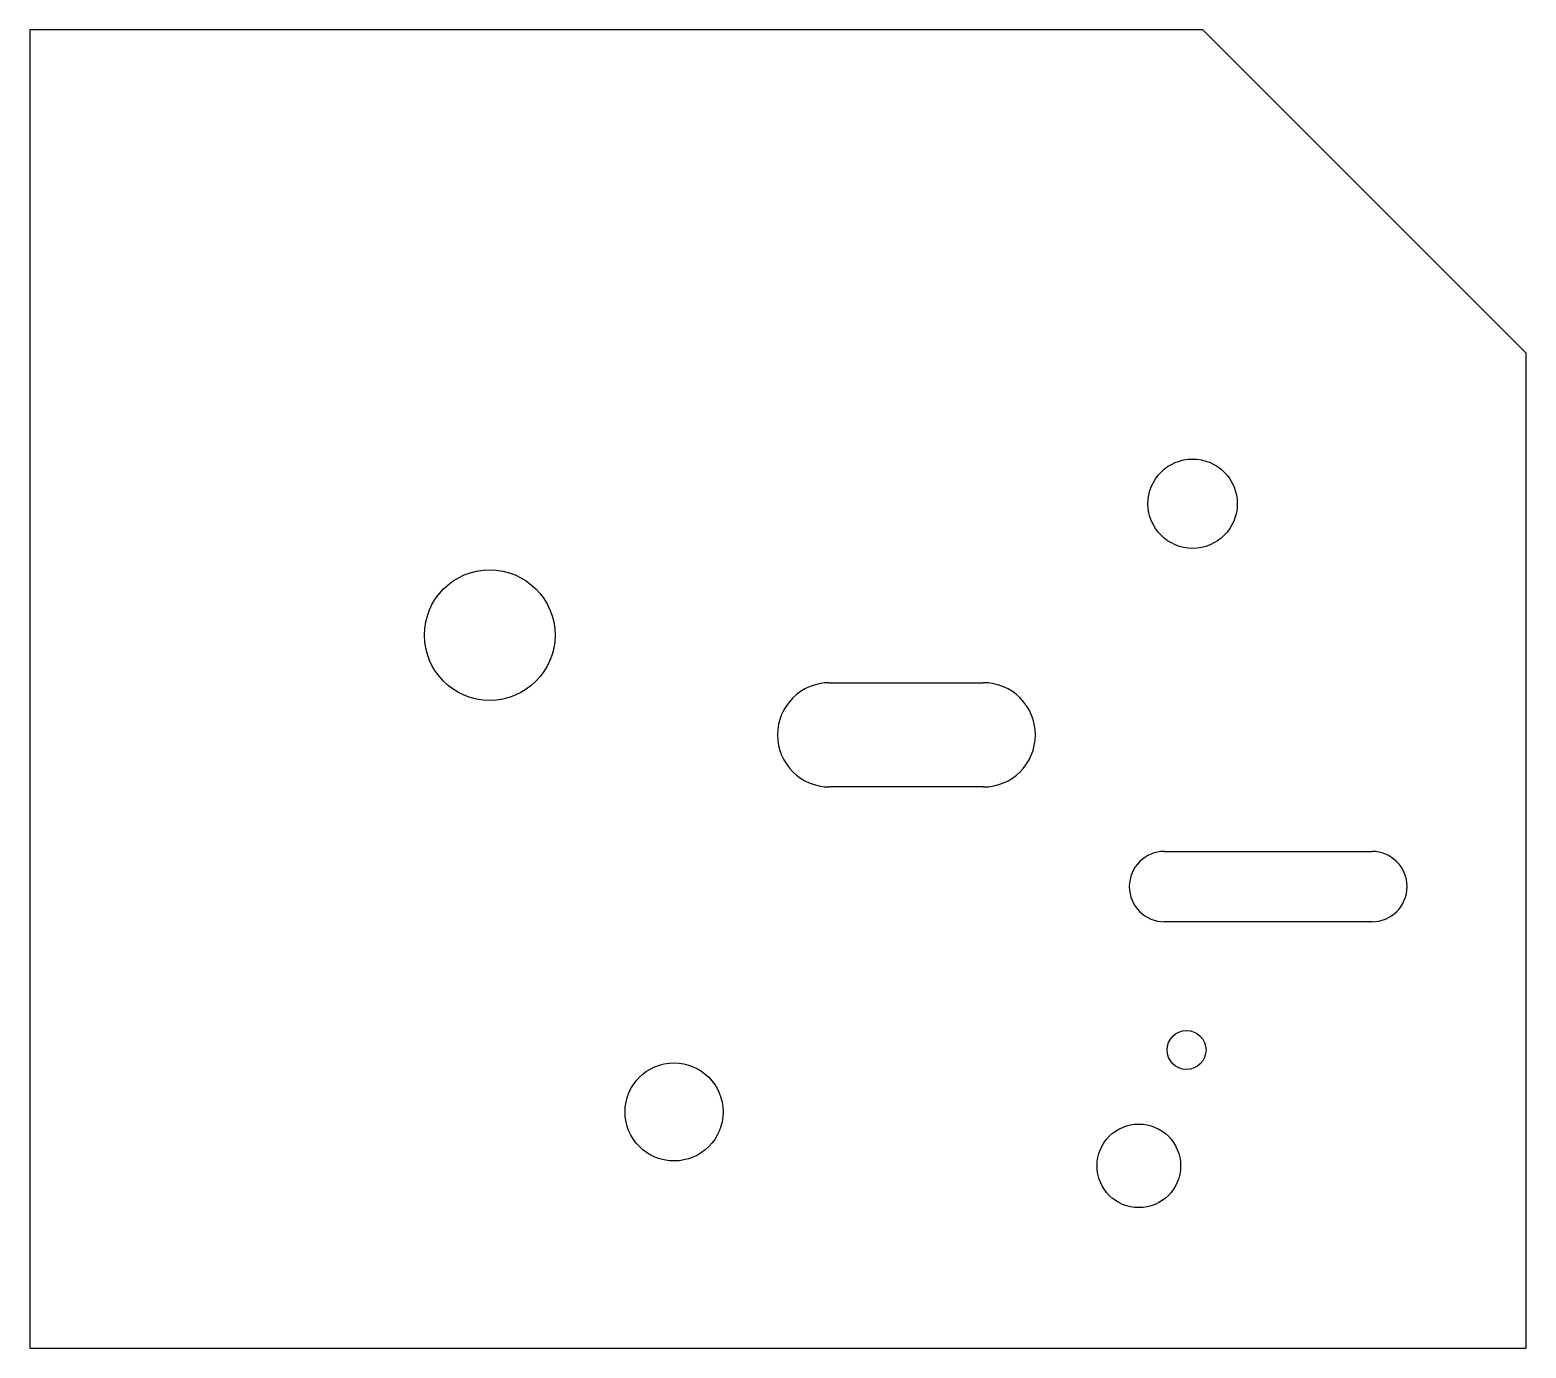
# Model space of a CAD drawing. Header units: millimetres. Extents: x 0 to 144, y 0 to 127.
import ezdxf

# ---------------------------------------------------------------- set-up
doc = ezdxf.new("R2010")
doc.units = ezdxf.units.MM
doc.layers.add('CUT', color=7, linetype='Continuous')

msp = doc.modelspace()

# ---------------------------------------------------------------- linework, layer by layer
at = {"layer": 'CUT'}
for p, q in [((0, 127.16), (0, 0)), ((113.14, 127.16), (0, 127.16)), ((144.34, 95.97), (113.14, 127.16)), ((144.34, 0), (144.34, 95.97)), ((77.15, 64.19), (91.97, 64.19)), ((91.97, 54.14), (77.15, 54.14)), ((109.46, 47.92), (129.46, 47.92)), ((129.46, 41.12), (109.46, 41.12)), ((0, 0), (144.34, 0))]:
    msp.add_line(p, q, dxfattribs=at)
for centre, radius in [((112.17, 81.46), 4.31), ((44.36, 68.78), 6.3), ((111.58, 28.76), 1.88), ((62.14, 22.78), 4.73), ((106.98, 17.58), 4.03)]:
    msp.add_circle(centre, radius, dxfattribs=at)
for centre, radius, start, end in [((77.15, 59.16), 5.03, 90, -90), ((91.97, 59.16), 5.03, -90, 90), ((109.46, 44.52), 3.4, 90, -90), ((129.46, 44.52), 3.4, -90, 90)]:
    msp.add_arc(centre, radius, start, end, dxfattribs=at)

doc.saveas('drawing.dxf')
